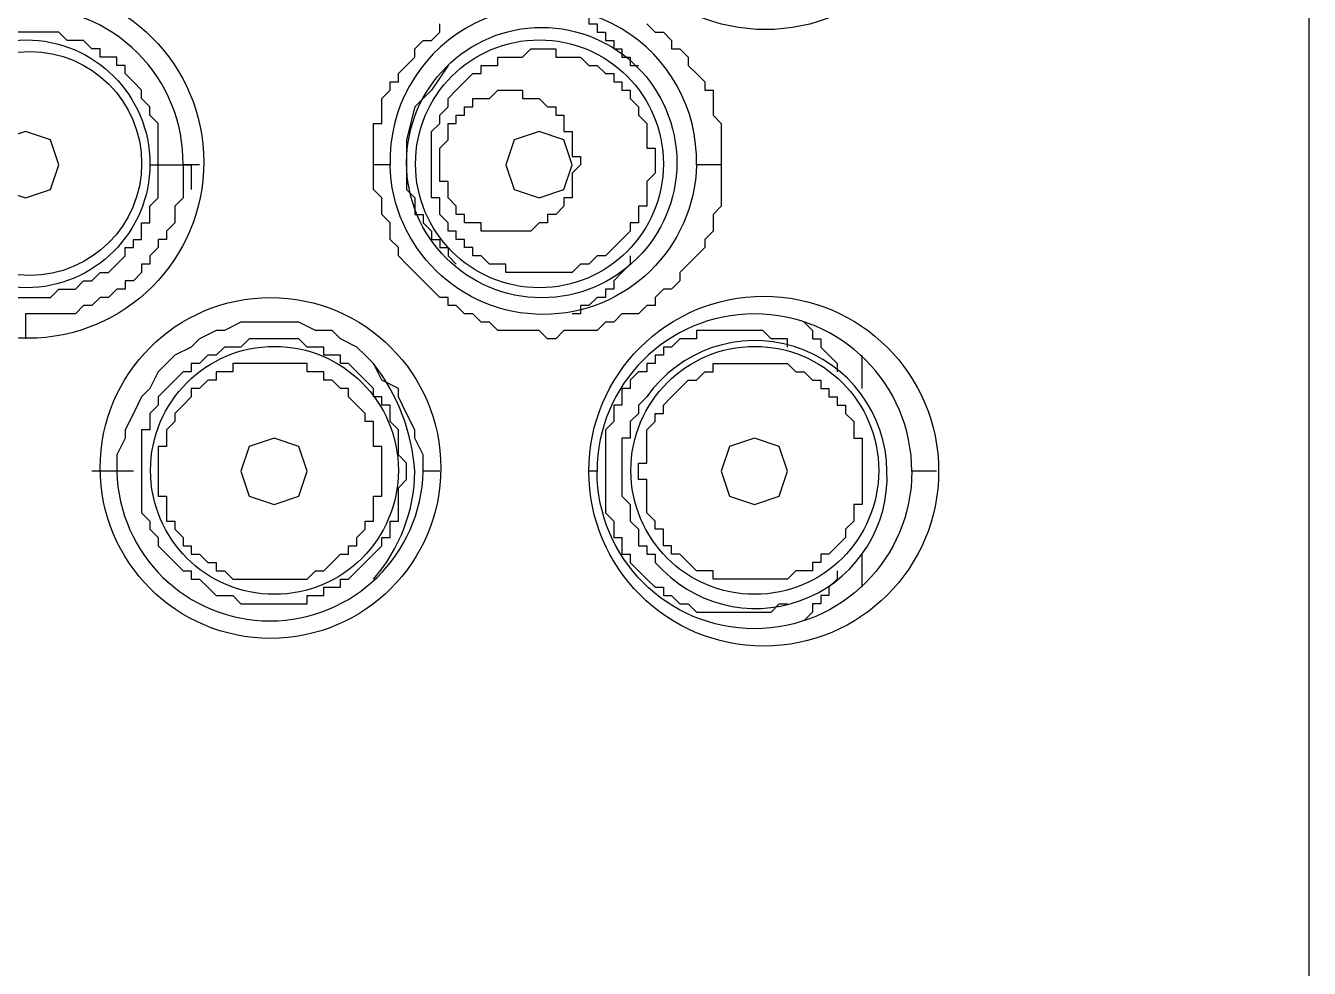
# Model space of a CAD drawing. Extents: x -1585 to -1165, y -4178 to -3881.
# Drawn here: x -1411.078 to -1406.466, y -3993.984 to -3990.599 of the extents above; entities that cross this region are included whole.
import ezdxf

# ---------------------------------------------------------------- set-up
doc = ezdxf.new("R2010")
doc.units = 0
doc.header["$LTSCALE"] = 7
doc.layers.add('DWG', color=7, linetype='CONTINUOUS')

msp = doc.modelspace()

# ---------------------------------------------------------------- linework, layer by layer
at = {"layer": 'DWG'}
for points in [[(-1406.4663, -4033.5221), (-1406.4663, -3967.1796), (-1415.6591, -3967.1796), (-1415.6591, -4033.5221)], [(-1408.8166, -3991.0986), (-1408.8166, -3991.1283), (-1408.8463, -3991.1581), (-1408.8463, -3991.1878), (-1408.8463, -3991.2176), (-1408.8463, -3991.2473), (-1408.8761, -3991.2473), (-1408.8761, -3991.2771), (-1408.8761, -3991.3068), (-1408.9058, -3991.3068), (-1408.9058, -3991.3366), (-1408.9356, -3991.3663), (-1408.9653, -3991.3961), (-1408.9951, -3991.4258), (-1409.0248, -3991.4258), (-1409.0546, -3991.4556), (-1409.0843, -3991.4556), (-1409.1141, -3991.4853), (-1409.1438, -3991.4853), (-1409.1736, -3991.4853), (-1409.2033, -3991.4853), (-1409.2331, -3991.4853), (-1409.2628, -3991.4853), (-1409.2926, -3991.4853), (-1409.3223, -3991.4853), (-1409.3521, -3991.4853), (-1409.3521, -3991.4556), (-1409.3818, -3991.4556), (-1409.4116, -3991.4556), (-1409.4413, -3991.4258), (-1409.4711, -3991.4258), (-1409.4711, -3991.3961), (-1409.5008, -3991.3961), (-1409.5008, -3991.3663), (-1409.5306, -3991.3663), (-1409.5306, -3991.3366), (-1409.5603, -3991.3366), (-1409.5603, -3991.3068), (-1409.5901, -3991.2771), (-1409.5901, -3991.2473), (-1409.5901, -3991.2176), (-1409.6198, -3991.2176), (-1409.6198, -3991.1878), (-1409.6198, -3991.1581), (-1409.6198, -3991.1283), (-1409.6198, -3991.0986), (-1409.6198, -3991.0688), (-1409.6198, -3991.0391), (-1409.6198, -3991.0093), (-1409.6198, -3990.9796), (-1409.5901, -3990.9498), (-1409.5901, -3990.9201), (-1409.5603, -3990.8903), (-1409.5603, -3990.8606), (-1409.5306, -3990.8308), (-1409.5008, -3990.8011), (-1409.4711, -3990.7713), (-1409.4413, -3990.7713), (-1409.4413, -3990.7416), (-1409.4116, -3990.7416), (-1409.3818, -3990.7416), (-1409.3818, -3990.7118), (-1409.3521, -3990.7118), (-1409.3223, -3990.7118), (-1409.2926, -3990.7118), (-1409.2628, -3990.6821), (-1409.2331, -3990.6821), (-1409.2033, -3990.6821), (-1409.1736, -3990.6821), (-1409.1736, -3990.7118), (-1409.1438, -3990.7118), (-1409.1141, -3990.7118), (-1409.0843, -3990.7118), (-1409.0546, -3990.7416), (-1409.0248, -3990.7416), (-1408.9951, -3990.7713), (-1408.9653, -3990.7713), (-1408.9653, -3990.8011), (-1408.9356, -3990.8011), (-1408.9356, -3990.8308), (-1408.9058, -3990.8308), (-1408.9058, -3990.8606), (-1408.8761, -3990.8903), (-1408.8761, -3990.9201), (-1408.8463, -3990.9498), (-1408.8463, -3990.9796), (-1408.8463, -3991.0093), (-1408.8463, -3991.0391), (-1408.8166, -3991.0391), (-1408.8166, -3991.0688)], [(-1409.5901, -3991.0986), (-1409.5901, -3991.0688), (-1409.5901, -3991.0391), (-1409.5603, -3991.0093), (-1409.5603, -3990.9796), (-1409.5603, -3990.9498), (-1409.5306, -3990.9498), (-1409.5306, -3990.9201), (-1409.5008, -3990.9201), (-1409.5008, -3990.8903), (-1409.4711, -3990.8903), (-1409.4711, -3990.8606), (-1409.4413, -3990.8606), (-1409.4116, -3990.8606), (-1409.3818, -3990.8308), (-1409.3521, -3990.8308), (-1409.3223, -3990.8308), (-1409.2926, -3990.8308), (-1409.2926, -3990.8606), (-1409.2628, -3990.8606), (-1409.2331, -3990.8606), (-1409.2033, -3990.8903), (-1409.1736, -3990.8903), (-1409.1736, -3990.9201), (-1409.1438, -3990.9201), (-1409.1438, -3990.9498), (-1409.1438, -3990.9796), (-1409.1141, -3990.9796), (-1409.1141, -3991.0093), (-1409.1141, -3991.0391), (-1409.1141, -3991.0688), (-1409.0843, -3991.0688), (-1409.0843, -3991.0986), (-1409.1141, -3991.1283), (-1409.1141, -3991.1581), (-1409.1141, -3991.1878), (-1409.1141, -3991.2176), (-1409.1438, -3991.2176), (-1409.1438, -3991.2473), (-1409.1736, -3991.2771), (-1409.2033, -3991.2771), (-1409.2033, -3991.3068), (-1409.2331, -3991.3068), (-1409.2628, -3991.3366), (-1409.2926, -3991.3366), (-1409.3223, -3991.3366), (-1409.3521, -3991.3366), (-1409.3818, -3991.3366), (-1409.4116, -3991.3366), (-1409.4413, -3991.3366), (-1409.4413, -3991.3068), (-1409.4711, -3991.3068), (-1409.5008, -3991.3068), (-1409.5008, -3991.2771), (-1409.5306, -3991.2771), (-1409.5306, -3991.2473), (-1409.5603, -3991.2176), (-1409.5603, -3991.1878), (-1409.5603, -3991.1581), (-1409.5901, -3991.1581), (-1409.5901, -3991.1283)], [(-1410.9586, -3991.0986), (-1410.9883, -3991.0093), (-1411.0776, -3990.9796), (-1411.1668, -3991.0093), (-1411.1966, -3991.0986), (-1411.1668, -3991.1878), (-1411.0776, -3991.2176), (-1410.9883, -3991.1878)], [(-1409.3521, -3991.0986), (-1409.3223, -3991.1878), (-1409.2331, -3991.2176), (-1409.1438, -3991.1878), (-1409.1141, -3991.0986), (-1409.1438, -3991.0093), (-1409.2331, -3990.9796), (-1409.3223, -3991.0093)], [(-1409.7091, -3992.1993), (-1409.7091, -3992.1696), (-1409.7388, -3992.1398), (-1409.7388, -3992.1101), (-1409.7388, -3992.0803), (-1409.7388, -3992.0506), (-1409.7686, -3992.0208), (-1409.7686, -3991.9911), (-1409.7686, -3991.9613), (-1409.7983, -3991.9613), (-1409.7983, -3991.9316), (-1409.8281, -3991.9316), (-1409.8281, -3991.9018), (-1409.8578, -3991.8721), (-1409.8876, -3991.8423), (-1409.9173, -3991.8126), (-1409.9471, -3991.8126), (-1409.9471, -3991.7828), (-1409.9768, -3991.7828), (-1410.0066, -3991.7828), (-1410.0066, -3991.7531), (-1410.0363, -3991.7531), (-1410.0661, -3991.7531), (-1410.0958, -3991.7233), (-1410.1256, -3991.7233), (-1410.1553, -3991.7233), (-1410.1851, -3991.7233), (-1410.2148, -3991.7233), (-1410.2446, -3991.7233), (-1410.2743, -3991.7233), (-1410.3041, -3991.7531), (-1410.3338, -3991.7531), (-1410.3636, -3991.7531), (-1410.3933, -3991.7828), (-1410.4231, -3991.7828), (-1410.4528, -3991.8126), (-1410.4826, -3991.8126), (-1410.4826, -3991.8423), (-1410.5123, -3991.8423), (-1410.5421, -3991.8721), (-1410.5718, -3991.9018), (-1410.6016, -3991.9316), (-1410.6016, -3991.9613), (-1410.6313, -3991.9911), (-1410.6313, -3992.0208), (-1410.6313, -3992.0506), (-1410.6611, -3992.0506), (-1410.6611, -3992.0803), (-1410.6611, -3992.1101), (-1410.6611, -3992.1398), (-1410.6611, -3992.1696), (-1410.6611, -3992.1993), (-1410.6611, -3992.2291), (-1410.6611, -3992.2588), (-1410.6611, -3992.2886), (-1410.6611, -3992.3183), (-1410.6611, -3992.3481), (-1410.6313, -3992.3778), (-1410.6313, -3992.4076), (-1410.6016, -3992.4373), (-1410.6016, -3992.4671), (-1410.5718, -3992.4968), (-1410.5421, -3992.5266), (-1410.5123, -3992.5563), (-1410.4826, -3992.5563), (-1410.4826, -3992.5861), (-1410.4528, -3992.5861), (-1410.4231, -3992.6158), (-1410.3933, -3992.6456), (-1410.3636, -3992.6456), (-1410.3338, -3992.6456), (-1410.3041, -3992.6753), (-1410.2743, -3992.6753), (-1410.2446, -3992.6753), (-1410.2148, -3992.6753), (-1410.1851, -3992.6753), (-1410.1553, -3992.6753), (-1410.1256, -3992.6753), (-1410.0958, -3992.6753), (-1410.0661, -3992.6753), (-1410.0661, -3992.6456), (-1410.0363, -3992.6456), (-1410.0066, -3992.6456), (-1410.0066, -3992.6158), (-1409.9768, -3992.6158), (-1409.9471, -3992.6158), (-1409.9471, -3992.5861), (-1409.9173, -3992.5861), (-1409.8876, -3992.5563), (-1409.8578, -3992.5266), (-1409.8281, -3992.4968), (-1409.7983, -3992.4671), (-1409.7983, -3992.4373), (-1409.7686, -3992.4373), (-1409.7686, -3992.4076), (-1409.7686, -3992.3778), (-1409.7388, -3992.3778), (-1409.7388, -3992.3481), (-1409.7388, -3992.3183), (-1409.7388, -3992.2886), (-1409.7388, -3992.2588), (-1409.7091, -3992.2291)], [(-1409.7983, -3992.1993), (-1409.7983, -3992.1696), (-1409.7983, -3992.1398), (-1409.7983, -3992.1101), (-1409.8281, -3992.1101), (-1409.8281, -3992.0803), (-1409.8281, -3992.0506), (-1409.8281, -3992.0208), (-1409.8578, -3992.0208), (-1409.8578, -3991.9911), (-1409.8876, -3991.9613), (-1409.9173, -3991.9316), (-1409.9173, -3991.9018), (-1409.9471, -3991.9018), (-1409.9768, -3991.8721), (-1410.0066, -3991.8721), (-1410.0066, -3991.8423), (-1410.0363, -3991.8423), (-1410.0661, -3991.8423), (-1410.0661, -3991.8126), (-1410.0958, -3991.8126), (-1410.1256, -3991.8126), (-1410.1553, -3991.8126), (-1410.1851, -3991.8126), (-1410.2148, -3991.8126), (-1410.2446, -3991.8126), (-1410.2743, -3991.8126), (-1410.3041, -3991.8126), (-1410.3338, -3991.8126), (-1410.3338, -3991.8423), (-1410.3636, -3991.8423), (-1410.3933, -3991.8423), (-1410.3933, -3991.8721), (-1410.4231, -3991.8721), (-1410.4528, -3991.9018), (-1410.4826, -3991.9018), (-1410.4826, -3991.9316), (-1410.5123, -3991.9613), (-1410.5421, -3991.9911), (-1410.5421, -3992.0208), (-1410.5718, -3992.0506), (-1410.5718, -3992.0803), (-1410.5718, -3992.1101), (-1410.6016, -3992.1101), (-1410.6016, -3992.1398), (-1410.6016, -3992.1696), (-1410.6016, -3992.1993), (-1410.6016, -3992.2291), (-1410.6016, -3992.2588), (-1410.6016, -3992.2886), (-1410.5718, -3992.2886), (-1410.5718, -3992.3183), (-1410.5718, -3992.3481), (-1410.5718, -3992.3778), (-1410.5421, -3992.3778), (-1410.5421, -3992.4076), (-1410.5123, -3992.4373), (-1410.5123, -3992.4671), (-1410.4826, -3992.4671), (-1410.4826, -3992.4968), (-1410.4528, -3992.4968), (-1410.4231, -3992.5266), (-1410.3933, -3992.5266), (-1410.3933, -3992.5563), (-1410.3636, -3992.5563), (-1410.3338, -3992.5861), (-1410.3041, -3992.5861), (-1410.2743, -3992.5861), (-1410.2446, -3992.5861), (-1410.2148, -3992.5861), (-1410.1851, -3992.5861), (-1410.1553, -3992.5861), (-1410.1256, -3992.5861), (-1410.0958, -3992.5861), (-1410.0661, -3992.5861), (-1410.0363, -3992.5563), (-1410.0066, -3992.5563), (-1409.9768, -3992.5266), (-1409.9471, -3992.4968), (-1409.9173, -3992.4968), (-1409.9173, -3992.4671), (-1409.8876, -3992.4671), (-1409.8876, -3992.4373), (-1409.8578, -3992.4076), (-1409.8578, -3992.3778), (-1409.8281, -3992.3778), (-1409.8281, -3992.3481), (-1409.8281, -3992.3183), (-1409.8281, -3992.2886), (-1409.7983, -3992.2886), (-1409.7983, -3992.2588), (-1409.7983, -3992.2291)], [(-1408.8761, -3992.1993), (-1408.8761, -3992.1696), (-1408.8463, -3992.1696), (-1408.8463, -3992.1398), (-1408.8463, -3992.1101), (-1408.8463, -3992.0803), (-1408.8463, -3992.0506), (-1408.8166, -3992.0208), (-1408.8166, -3991.9911), (-1408.7868, -3991.9911), (-1408.7868, -3991.9613), (-1408.7571, -3991.9316), (-1408.7273, -3991.9018), (-1408.6976, -3991.8721), (-1408.6678, -3991.8721), (-1408.6381, -3991.8423), (-1408.6083, -3991.8423), (-1408.6083, -3991.8126), (-1408.5786, -3991.8126), (-1408.5488, -3991.8126), (-1408.5191, -3991.8126), (-1408.4893, -3991.8126), (-1408.4596, -3991.8126), (-1408.4298, -3991.8126), (-1408.4001, -3991.8126), (-1408.3703, -3991.8126), (-1408.3406, -3991.8126), (-1408.3108, -3991.8423), (-1408.2811, -3991.8423), (-1408.2513, -3991.8721), (-1408.2216, -3991.8721), (-1408.2216, -3991.9018), (-1408.1918, -3991.9018), (-1408.1918, -3991.9316), (-1408.1621, -3991.9316), (-1408.1621, -3991.9613), (-1408.1323, -3991.9613), (-1408.1323, -3991.9911), (-1408.1026, -3992.0208), (-1408.1026, -3992.0506), (-1408.1026, -3992.0803), (-1408.0728, -3992.0803), (-1408.0728, -3992.1101), (-1408.0728, -3992.1398), (-1408.0728, -3992.1696), (-1408.0728, -3992.1993), (-1408.0728, -3992.2291), (-1408.0728, -3992.2588), (-1408.0728, -3992.2886), (-1408.0728, -3992.3183), (-1408.1026, -3992.3183), (-1408.1026, -3992.3481), (-1408.1026, -3992.3778), (-1408.1323, -3992.4076), (-1408.1323, -3992.4373), (-1408.1621, -3992.4671), (-1408.1918, -3992.4968), (-1408.2216, -3992.4968), (-1408.2216, -3992.5266), (-1408.2513, -3992.5266), (-1408.2513, -3992.5563), (-1408.2811, -3992.5563), (-1408.3108, -3992.5563), (-1408.3406, -3992.5861), (-1408.3703, -3992.5861), (-1408.4001, -3992.5861), (-1408.4298, -3992.5861), (-1408.4596, -3992.5861), (-1408.4893, -3992.5861), (-1408.5191, -3992.5861), (-1408.5488, -3992.5861), (-1408.5786, -3992.5861), (-1408.6083, -3992.5861), (-1408.6083, -3992.5563), (-1408.6381, -3992.5563), (-1408.6678, -3992.5563), (-1408.6976, -3992.5266), (-1408.7273, -3992.4968), (-1408.7571, -3992.4968), (-1408.7571, -3992.4671), (-1408.7868, -3992.4671), (-1408.7868, -3992.4373), (-1408.7868, -3992.4076), (-1408.8166, -3992.4076), (-1408.8166, -3992.3778), (-1408.8463, -3992.3481), (-1408.8463, -3992.3183), (-1408.8463, -3992.2886), (-1408.8463, -3992.2588), (-1408.8463, -3992.2291), (-1408.8761, -3992.2291)], [(-1410.3041, -3992.1993), (-1410.2743, -3992.2886), (-1410.1851, -3992.3183), (-1410.0958, -3992.2886), (-1410.0661, -3992.1993), (-1410.0958, -3992.1101), (-1410.1851, -3992.0803), (-1410.2743, -3992.1101)], [(-1408.5786, -3992.1993), (-1408.5488, -3992.2886), (-1408.4596, -3992.3183), (-1408.3703, -3992.2886), (-1408.3406, -3992.1993), (-1408.3703, -3992.1101), (-1408.4596, -3992.0803), (-1408.5488, -3992.1101)]]:
    msp.add_lwpolyline(points, close=True, dxfattribs=at)
for points in [[(-1409.1438, -3990.5333), (-1409.1141, -3990.5333), (-1409.0843, -3990.5631), (-1409.0546, -3990.5631), (-1409.0546, -3990.5928), (-1409.0248, -3990.5928), (-1409.0248, -3990.6226), (-1408.9951, -3990.6226), (-1408.9951, -3990.6523), (-1408.9653, -3990.6523), (-1408.9653, -3990.6821), (-1408.9356, -3990.6821), (-1408.9356, -3990.7118), (-1408.9058, -3990.7118), (-1408.9058, -3990.7416), (-1408.8761, -3990.7416)], [(-1408.8463, -3990.5928), (-1408.8166, -3990.6226), (-1408.7868, -3990.6226), (-1408.7571, -3990.6523), (-1408.7571, -3990.6821), (-1408.7273, -3990.6821), (-1408.6976, -3990.7118), (-1408.6976, -3990.7416), (-1408.6678, -3990.7713), (-1408.6381, -3990.8011), (-1408.6381, -3990.8308), (-1408.6083, -3990.8308), (-1408.6083, -3990.8606), (-1408.6083, -3990.8903), (-1408.6083, -3990.9201), (-1408.5786, -3990.9498), (-1408.5786, -3991.0093), (-1408.5786, -3991.0391), (-1408.5786, -3991.0986), (-1408.5786, -3991.1283), (-1408.5786, -3991.1581), (-1408.5786, -3991.1878), (-1408.5786, -3991.2176), (-1408.5786, -3991.2473), (-1408.6083, -3991.2771), (-1408.6083, -3991.3068), (-1408.6083, -3991.3366), (-1408.6381, -3991.3663), (-1408.6381, -3991.3961), (-1408.6678, -3991.4258), (-1408.6976, -3991.4556), (-1408.7273, -3991.4853), (-1408.7273, -3991.5151), (-1408.7571, -3991.5448), (-1408.7868, -3991.5448), (-1408.8166, -3991.5746), (-1408.8166, -3991.6043), (-1408.8463, -3991.6043), (-1408.8761, -3991.6341), (-1408.9058, -3991.6341), (-1408.9356, -3991.6341), (-1408.9653, -3991.6638), (-1408.9951, -3991.6638), (-1409.0248, -3991.6936), (-1409.0546, -3991.6936), (-1409.0843, -3991.6936), (-1409.1141, -3991.6936), (-1409.1438, -3991.6936), (-1409.1736, -3991.7233), (-1409.2033, -3991.7233), (-1409.2331, -3991.6936), (-1409.2628, -3991.6936), (-1409.2926, -3991.6936), (-1409.3223, -3991.6936), (-1409.3521, -3991.6936), (-1409.3818, -3991.6936), (-1409.4116, -3991.6638), (-1409.4413, -3991.6638), (-1409.4711, -3991.6341), (-1409.5008, -3991.6341), (-1409.5306, -3991.6043), (-1409.5603, -3991.6043), (-1409.5603, -3991.5746), (-1409.5901, -3991.5746), (-1409.6198, -3991.5448), (-1409.6496, -3991.5151), (-1409.6793, -3991.4853), (-1409.7091, -3991.4556), (-1409.7388, -3991.4258), (-1409.7388, -3991.3961), (-1409.7686, -3991.3663), (-1409.7686, -3991.3366), (-1409.7686, -3991.3068), (-1409.7983, -3991.2771), (-1409.7983, -3991.2473), (-1409.7983, -3991.2176), (-1409.8281, -3991.1878), (-1409.8281, -3991.1581), (-1409.8281, -3991.1283), (-1409.8281, -3991.0986), (-1409.8281, -3991.0688), (-1409.8281, -3991.0391), (-1409.8281, -3991.0093), (-1409.8281, -3990.9796), (-1409.8281, -3990.9498), (-1409.7983, -3990.9498), (-1409.7983, -3990.9201), (-1409.7983, -3990.8903), (-1409.7983, -3990.8606), (-1409.7686, -3990.8308), (-1409.7686, -3990.8011), (-1409.7388, -3990.8011), (-1409.7388, -3990.7713), (-1409.7091, -3990.7416), (-1409.6793, -3990.7118), (-1409.6793, -3990.6821), (-1409.6496, -3990.6523), (-1409.6198, -3990.6523), (-1409.5901, -3990.6226), (-1409.5901, -3990.5928)], [(-1411.1073, -3991.5746), (-1411.0776, -3991.5746), (-1411.0478, -3991.5746), (-1411.0181, -3991.5746), (-1410.9883, -3991.5746), (-1410.9586, -3991.5448), (-1410.9288, -3991.5448), (-1410.8991, -3991.5448), (-1410.8693, -3991.5151), (-1410.8396, -3991.5151), (-1410.8098, -3991.4853), (-1410.7801, -3991.4853), (-1410.7503, -3991.4556), (-1410.7206, -3991.4258), (-1410.7206, -3991.3961), (-1410.6908, -3991.3961), (-1410.6908, -3991.3663), (-1410.6611, -3991.3663), (-1410.6611, -3991.3366), (-1410.6611, -3991.3068), (-1410.6313, -3991.3068), (-1410.6313, -3991.2771), (-1410.6313, -3991.2473), (-1410.6016, -3991.2176), (-1410.6016, -3991.1878), (-1410.6016, -3991.1581), (-1410.6016, -3991.1283), (-1410.6016, -3991.0986), (-1410.6016, -3991.0688), (-1410.6016, -3991.0391), (-1410.6016, -3991.0093), (-1410.6016, -3990.9796), (-1410.6016, -3990.9498), (-1410.6313, -3990.9201), (-1410.6313, -3990.8903), (-1410.6611, -3990.8606), (-1410.6611, -3990.8308), (-1410.6908, -3990.8011), (-1410.7206, -3990.7713), (-1410.7206, -3990.7416), (-1410.7503, -3990.7416), (-1410.7503, -3990.7118), (-1410.7801, -3990.7118), (-1410.8098, -3990.7118), (-1410.8098, -3990.6821), (-1410.8396, -3990.6821), (-1410.8693, -3990.6523), (-1410.8991, -3990.6523), (-1410.9288, -3990.6523), (-1410.9586, -3990.6226), (-1410.9883, -3990.6226), (-1411.0181, -3990.6226), (-1411.0478, -3990.6226), (-1411.0776, -3990.6226), (-1411.1073, -3990.6226)], [(-1409.5603, -3990.7416), (-1409.6198, -3990.8308), (-1409.6793, -3990.8903), (-1409.7091, -3991.0093), (-1409.7091, -3991.0986), (-1409.7091, -3991.1283), (-1409.7091, -3991.1581), (-1409.7091, -3991.1878), (-1409.6793, -3991.2176), (-1409.6793, -3991.2473), (-1409.6793, -3991.2771), (-1409.6496, -3991.2771), (-1409.6496, -3991.3068), (-1409.6198, -3991.3366), (-1409.6198, -3991.3663), (-1409.5901, -3991.3663), (-1409.5901, -3991.3961), (-1409.5603, -3991.3961), (-1409.5603, -3991.4258), (-1409.5306, -3991.4556)], [(-1410.4528, -3991.0986), (-1410.4826, -3991.0986), (-1410.5123, -3991.0986), (-1410.5123, -3991.1283), (-1410.5123, -3991.1581), (-1410.5123, -3991.1878), (-1410.5123, -3991.2176), (-1410.5421, -3991.2473), (-1410.5421, -3991.2771), (-1410.5421, -3991.3068), (-1410.5718, -3991.3366), (-1410.5718, -3991.3663), (-1410.6016, -3991.3663), (-1410.6016, -3991.3961), (-1410.6313, -3991.4258), (-1410.6313, -3991.4556), (-1410.6611, -3991.4556), (-1410.6611, -3991.4853), (-1410.6908, -3991.5151), (-1410.7206, -3991.5151), (-1410.7206, -3991.5448), (-1410.7503, -3991.5448), (-1410.7801, -3991.5746), (-1410.8098, -3991.5746), (-1410.8396, -3991.6043), (-1410.8693, -3991.6043), (-1410.8991, -3991.6341), (-1410.9288, -3991.6341), (-1410.9586, -3991.6341), (-1410.9883, -3991.6341), (-1411.0181, -3991.6341), (-1411.0478, -3991.6341), (-1411.0776, -3991.6341), (-1411.0776, -3991.6638), (-1411.0776, -3991.6936), (-1411.0776, -3991.7233)], [(-1410.6313, -3991.0986), (-1410.6016, -3991.0986), (-1410.5718, -3991.0986), (-1410.5421, -3991.0986), (-1410.5123, -3991.0986), (-1410.4826, -3991.0986), (-1410.4826, -3991.1283), (-1410.4826, -3991.1581), (-1410.4826, -3991.1878)], [(-1408.9058, -3991.4258), (-1408.9058, -3991.4556), (-1408.9356, -3991.4853), (-1408.9653, -3991.5151), (-1408.9653, -3991.5448), (-1408.9951, -3991.5448), (-1408.9951, -3991.5746), (-1409.0248, -3991.5746), (-1409.0546, -3991.6043), (-1409.0843, -3991.6043), (-1409.0843, -3991.6341), (-1409.1141, -3991.6341)], [(-1409.5901, -3992.1993), (-1409.6198, -3992.1993), (-1409.6496, -3992.1993), (-1409.6496, -3992.1398), (-1409.6793, -3992.0803), (-1409.6793, -3992.0506), (-1409.7091, -3991.9911), (-1409.7388, -3991.9316), (-1409.7388, -3991.9018), (-1409.7983, -3991.8721), (-1409.8281, -3991.8126), (-1409.8578, -3991.7828), (-1409.8876, -3991.7531), (-1409.9471, -3991.7233), (-1409.9768, -3991.6936), (-1410.0363, -3991.6936), (-1410.0958, -3991.6638), (-1410.1553, -3991.6638), (-1410.1851, -3991.6638), (-1410.2446, -3991.6638), (-1410.3041, -3991.6638), (-1410.3636, -3991.6936), (-1410.3933, -3991.6936), (-1410.4528, -3991.7233), (-1410.4826, -3991.7531), (-1410.5421, -3991.7828), (-1410.5718, -3991.8126), (-1410.6016, -3991.8423), (-1410.6313, -3991.9018), (-1410.6611, -3991.9316), (-1410.6908, -3991.9911), (-1410.7206, -3992.0506), (-1410.7206, -3992.0803), (-1410.7503, -3992.1398), (-1410.7503, -3992.1993), (-1410.7801, -3992.1993), (-1410.8098, -3992.1993)], [(-1408.2811, -3991.6638), (-1408.2513, -3991.6936), (-1408.2513, -3991.7233), (-1408.2216, -3991.7233), (-1408.2216, -3991.7531), (-1408.1918, -3991.7828), (-1408.1621, -3991.8126), (-1408.1621, -3991.8423)], [(-1408.3406, -3991.7531), (-1408.3406, -3991.7233), (-1408.3703, -3991.7233), (-1408.4001, -3991.7233), (-1408.4298, -3991.6936), (-1408.4596, -3991.6936), (-1408.4893, -3991.6936), (-1408.5191, -3991.6936), (-1408.5488, -3991.6936), (-1408.5786, -3991.6936), (-1408.6083, -3991.6936), (-1408.6381, -3991.6936), (-1408.6678, -3991.6936), (-1408.6678, -3991.7233), (-1408.6976, -3991.7233), (-1408.7273, -3991.7233), (-1408.7571, -3991.7531), (-1408.7868, -3991.7531), (-1408.7868, -3991.7828), (-1408.8166, -3991.7828), (-1408.8166, -3991.8126), (-1408.8463, -3991.8126), (-1408.8463, -3991.8423), (-1408.8761, -3991.8423), (-1408.9058, -3991.8721), (-1408.9058, -3991.9018), (-1408.9356, -3991.9018), (-1408.9356, -3991.9316), (-1408.9356, -3991.9613), (-1408.9653, -3991.9613), (-1408.9653, -3991.9911), (-1408.9653, -3992.0208), (-1408.9951, -3992.0506), (-1408.9951, -3992.0803), (-1408.9951, -3992.1101), (-1408.9951, -3992.1398), (-1408.9951, -3992.1696), (-1408.9951, -3992.1993), (-1408.9951, -3992.2291), (-1408.9951, -3992.2588), (-1408.9951, -3992.2886), (-1408.9951, -3992.3183), (-1408.9951, -3992.3481), (-1408.9653, -3992.3778), (-1408.9653, -3992.4076), (-1408.9653, -3992.4373), (-1408.9356, -3992.4373), (-1408.9356, -3992.4671), (-1408.9356, -3992.4968), (-1408.9058, -3992.4968), (-1408.9058, -3992.5266), (-1408.8761, -3992.5563), (-1408.8463, -3992.5861), (-1408.8166, -3992.6158), (-1408.7868, -3992.6158), (-1408.7868, -3992.6456), (-1408.7571, -3992.6456), (-1408.7273, -3992.6753), (-1408.6976, -3992.6753), (-1408.6678, -3992.7051), (-1408.6381, -3992.7051), (-1408.6083, -3992.7051), (-1408.5786, -3992.7051), (-1408.5488, -3992.7051), (-1408.5191, -3992.7051), (-1408.4893, -3992.7051), (-1408.4596, -3992.7051), (-1408.4298, -3992.7051), (-1408.4001, -3992.7051), (-1408.3703, -3992.6753), (-1408.3406, -3992.6753)], [(-1408.0728, -3991.9018), (-1408.0728, -3991.7828)], [(-1410.6908, -3992.1993), (-1410.7206, -3992.1993), (-1410.7503, -3992.1993), (-1410.7801, -3992.1993), (-1410.8098, -3992.1993), (-1410.8396, -3992.1993)], [(-1408.0728, -3992.6158), (-1408.0728, -3992.4968)], [(-1408.1621, -3992.5563), (-1408.1621, -3992.5861), (-1408.1918, -3992.6158), (-1408.1918, -3992.6456), (-1408.2216, -3992.6456), (-1408.2216, -3992.6753), (-1408.2513, -3992.6753), (-1408.2513, -3992.7051), (-1408.2811, -3992.7348)]]:
    msp.add_lwpolyline(points, dxfattribs=at)
for points in [[(-1408.5786, -3991.0986), (-1408.6083, -3991.0986), (-1408.6381, -3991.0986), (-1408.6678, -3991.0986, -0.976265), (-1409.7686, -3991.0986), (-1409.7983, -3991.0986), (-1409.8281, -3991.0986)], [(-1409.8281, -3992.5861, 0.178871), (-1409.6793, -3992.1993, 0.148804), (-1409.8281, -3991.8126)], [(-1407.8051, -3992.1993), (-1407.8348, -3992.1993), (-1407.8646, -3992.1993), (-1407.8943, -3992.1993, -1), (-1409.0248, -3992.1993), (-1409.0546, -3992.1993)]]:
    msp.add_lwpolyline(points, format="xyb", dxfattribs=at)
msp.add_lwpolyline([(-1407.9836, -3992.1993, 0.72896), (-1408.8463, -3991.9316), (-1408.8761, -3991.9613), (-1408.8761, -3991.9911), (-1408.9058, -3992.0208), (-1408.9058, -3992.0506), (-1408.9058, -3992.0803), (-1408.9356, -3992.0803), (-1408.9356, -3992.1101), (-1408.9356, -3992.1398), (-1408.9356, -3992.1696), (-1408.9356, -3992.1993), (-1408.9356, -3992.2291), (-1408.9356, -3992.2588), (-1408.9356, -3992.2886), (-1408.9058, -3992.3183), (-1408.9058, -3992.3481), (-1408.9058, -3992.3778), (-1408.8761, -3992.4076), (-1408.8761, -3992.4373), (-1408.8761, -3992.4671), (-1408.8463, -3992.4671), (-1408.8463, -3992.4968), (-1408.8166, -3992.4968), (-1408.8166, -3992.5266), (-1408.7868, -3992.5563, 0.680857)], format="xyb", close=True, dxfattribs=at)
for centre, radius in [((-1408.4197, -3989.9781), 0.6349), ((-1411.0701, -3991.0893), 0.6323), ((-1409.2237, -3991.0907), 0.4854), ((-1411.0764, -3991.0951), 0.4451), ((-1409.2319, -3991.0951), 0.4451), ((-1411.063, -3991.0938), 0.402), ((-1410.198, -3992.1872), 0.6119), ((-1408.4263, -3992.1989), 0.6283), ((-1410.1839, -3992.1959), 0.4451), ((-1408.4584, -3992.1959), 0.4451)]:
    msp.add_circle(centre, radius, dxfattribs=at)
for centre, radius, start, end in [((-1411.0701, -3991.0911), 0.5579, 359.2361, 90.7639), ((-1409.2182, -3991.0837), 0.5506, 358.4518, 181.5482), ((-1408.4596, -3992.1993), 0.5653, 0, 180), ((-1410.1999, -3992.1861), 0.5505, 181.3762, 358.6238)]:
    msp.add_arc(centre, radius, start, end, dxfattribs=at)

doc.saveas('drawing.dxf')
